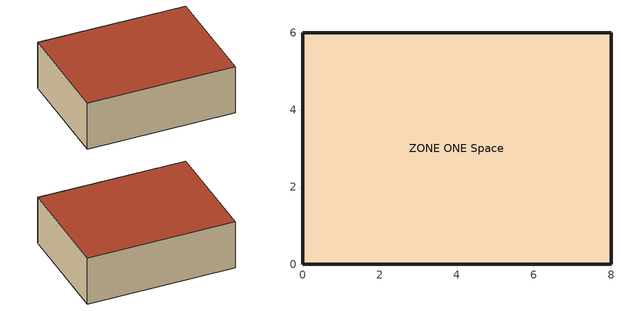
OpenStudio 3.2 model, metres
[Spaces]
ZONE ONE Space
 floor ground: 8,6 8,0 0,0 0,6 z0
 wall outside: 8,6 0,6 0,0 8,0 8,6 z0:2.7
 roof outside: 8,0 8,6 0,6 0,0 z2.7
[Site]
Denver-Stapleton_CO_USA: Latitude {deg}=39.76; Longitude {deg}=-104.86; Time Zone {hr}=-7; Elevation {m}=1611; Terrain=Country
[ClimateZones]
Climate Zone Institution Name 1=ASHRAE; Climate Zone Document Name 1=ANSI/ASHRAE Standard 169; Climate Zone Document Year 1=2006; Climate Zone Institution Name 2=CEC; Climate Zone Document Name 2=California Climate Zone Descriptions; Climate Zone Document Year 2=1995
[Building]
BESTEST Case 195 - Solid Conduction Test: North Axis {deg}=0; Default Construction Set=BESTEST LT
[Site:GroundTemperature:BuildingSurface]
10, 10, 10, 10, 10, 10, 10, 10, 10, 10, 10, 10
[DefaultConstructionSet]
BESTEST LT: Default Exterior Surface Constructions=Default Surface Constructions 1; Default Interior Surface Constructions=Default Surface Constructions 2; Default Ground Contact Surface Constructions=Default Surface Constructions 3; Default Exterior SubSurface Constructions=Default Sub Surface Constructions 1; Default Interior SubSurface Constructions=Default Sub Surface Constructions 2
[DefaultSurfaceConstructions]
Default Surface Constructions 1: Wall Construction=LTWALL; Roof Ceiling Construction=LTROOF
Default Surface Constructions 2: Wall Construction=COMMON WALL
Default Surface Constructions 3: Floor Construction=LTFLOOR
[DefaultSubSurfaceConstructions]
Name | Fixed Window Construction | Door Construction
Default Sub Surface Constructions 1 | Double Pane Window | HIGH CONDUCTANCE WALL
Default Sub Surface Constructions 2
[Construction]
LTWALL: WOOD SIDING-1, FIBERGLASS QUILT-1, PLASTERBOARD-1
LTROOF: ROOF DECK, FIBERGLASS QUILT-2, PLASTERBOARD-2
COMMON WALL: ZONE COMMON WALL
LTFLOOR: R-25 INSULATION, TIMBER FLOORING
Double Pane Window: Glass Type 1, Air Space Resistance, Glass Type 1
HIGH CONDUCTANCE WALL: HIGH CONDUCTANCE WALL-OUTSIDE, Air Space Resistance 1, HIGH CONDUCTANCE WALL-INSIDE
[Material]
Name | Roughness | Thickness {m} | Conductivity {W/m-K} | Density {kg/m3} | Specific Heat {J/kg-K} | Thermal Absorptance | Solar Absorptance | Visible Absorptance
WOOD SIDING-1 | Rough | 0.009 | 0.14 | 530 | 900 | 0.1 | 0.1 | 0.1
FIBERGLASS QUILT-1 | Rough | 0.066 | 0.04 | 12 | 840 | 0.9 | 0.6 | 0.6
PLASTERBOARD-1 | Rough | 0.012 | 0.16 | 950 | 840 | 0.1 | 0.6 | 0.6
ROOF DECK | Rough | 0.019 | 0.14 | 530 | 900 | 0.1 | 0.1 | 0.1
FIBERGLASS QUILT-2 | Rough | 0.1118 | 0.04 | 12 | 840 | 0.9 | 0.6 | 0.6
PLASTERBOARD-2 | Rough | 0.01 | 0.16 | 950 | 840 | 0.1 | 0.6 | 0.6
ZONE COMMON WALL | Rough | 0.2 | 0.51 | 1400 | 1000 | 0.9 | 0.6 | 0.6
TIMBER FLOORING | Rough | 0.025 | 0.14 | 650 | 1200 | 0.1 | 0.6 | 0.6
HIGH CONDUCTANCE WALL-OUTSIDE; HIGH CONDUCTANCE WALL-INSIDE | VerySmooth | 0.003175 | 1.06 | 2500 | 750 | 0.1 | 0.1 | 0.1
[Material:NoMass]
R-25 INSULATION: Roughness=Rough; Thermal Resistance {m2-K/W}=25.075; Thermal Absorptance=0.9; Solar Absorptance=0.6; Visible Absorptance=0.6
[WindowMaterial:Glazing]
Glass Type 1: Optical Data Type=SpectralAverage; Thickness {m}=0.003175; Solar Transmittance at Normal Incidence=0.86156; Front Side Solar Reflectance at Normal Incidence=0.07846; Back Side Solar Reflectance at Normal Incidence=0.07846; Visible Transmittance at Normal Incidence=0.91325; Front Side Visible Reflectance at Normal Incidence=0.082; Back Side Visible Reflectance at Normal Incidence=0.082; Infrared Transmittance at Normal Incidence=0; Front Side Infrared Hemispherical Emissivity=0.84; Back Side Infrared Hemispherical Emissivity=0.84; Conductivity {W/m-K}=1.06
[WindowMaterial:Gas]
Air Space Resistance: Gas Type=AIR; Thickness {m}=0.013
[Material:AirGap]
Air Space Resistance 1: Thermal Resistance {m2-K/W}=0.1588
[ThermalZone]
ZONE ONE: Multiplier=1; Ceiling Height {m}=2.7; Volume {m3}=129.6; Thermostat=Thermostat Setpoint Dual Setpoint 1; Use Ideal Air Loads=No
[Sizing:Zone]
ZONE ONE: Zone Cooling Design Supply Air Temperature Input Method=SupplyAirTemperature; Zone Cooling Design Supply Air Temperature {C}=14; Zone Cooling Design Supply Air Temperature Difference {deltaC}=11.11; Zone Heating Design Supply Air Temperature Input Method=SupplyAirTemperature; Zone Heating Design Supply Air Temperature {C}=40; Zone Heating Design Supply Air Temperature Difference {deltaC}=11.11; Zone Cooling Design Supply Air Humidity Ratio {kg-H2O/kg-air}=0.0085; Zone Heating Design Supply Air Humidity Ratio {kg-H2O/kg-air}=0.008; Cooling Design Air Flow Method=DesignDay; Heating Design Air Flow Method=DesignDay; Account for Dedicated Outdoor Air System=No; Dedicated Outdoor Air System Control Strategy=NeutralSupplyAir; Dedicated Outdoor Air Low Setpoint Temperature for Design {C}=autosize; Dedicated Outdoor Air High Setpoint Temperature for Design {C}=autosize
[Zone equipment]
ZONE ONE: Zone HVAC Ideal Loads Air System 1
[Space]
ZONE ONE Space: Thermal Zone=ZONE ONE
[SpaceInfiltration:DesignFlowRate]
Space Infiltration Design Flow Rate 1: Space or SpaceType=ZONE ONE Space; Schedule=Always On Ruleset Fractional; Design Flow Rate Calculation Method=AirChanges/Hour; Air Changes per Hour {1/hr}=0
[ThermostatSetpoint:DualSetpoint]
Thermostat Setpoint Dual Setpoint 1: Heating Setpoint Temperature Schedule=20.0 C 1; Cooling Setpoint Temperature Schedule=20.0 C
[ZoneHVAC:IdealLoadsAirSystem]
Zone HVAC Ideal Loads Air System 1: Maximum Heating Supply Air Humidity Ratio {kg-H2O/kg-air}=0.01; Minimum Cooling Supply Air Humidity Ratio {kg-H2O/kg-air}=0.01; Dehumidification Control Type=ConstantSupplyHumidityRatio; Humidification Control Type=ConstantSupplyHumidityRatio
[Schedule:Constant] Value=20
20.0 C; 20.0 C 1
[Schedule:Day]
Schedule Day 6: 24, 0, 1
[Schedule:Ruleset]
Always On Ruleset Fractional: Default Day Schedule=Schedule Day 6
